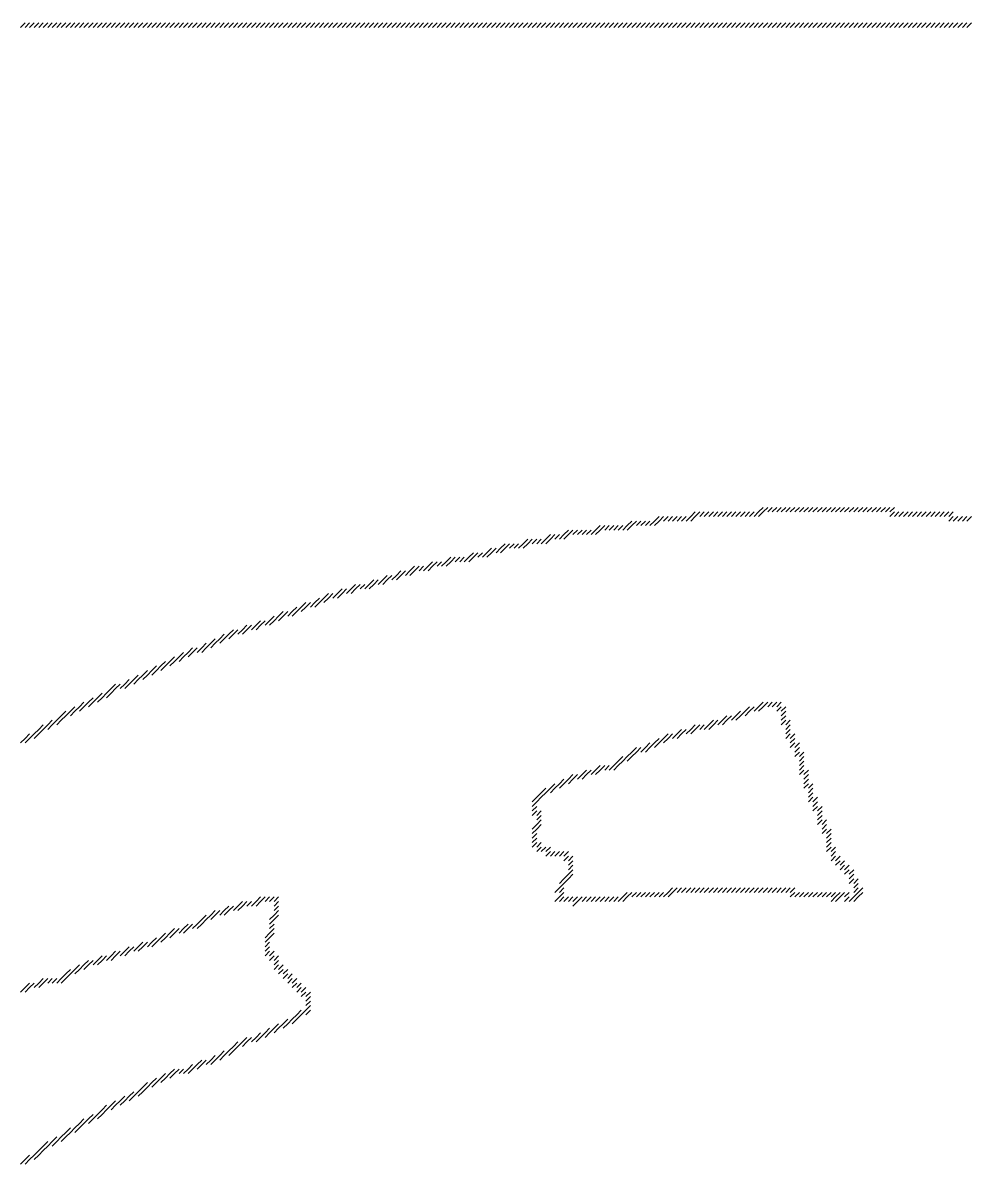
# Model space of a CAD drawing. Header units: metres. Extents: x 5 to 1923, y 5 to 1083.
# Drawn here: x 754.5 to 963.5, y 831 to 1083 of the extents above; entities that cross this region are included whole.
import ezdxf

# ---------------------------------------------------------------- set-up
doc = ezdxf.new("R2010")
doc.units = ezdxf.units.M

msp = doc.modelspace()

# ---------------------------------------------------------------- linework, layer by layer
for p, q in [((754, 1082), (755, 1083)), ((755, 1082), (756, 1083)), ((756, 1082), (757, 1083)), ((757, 1082), (758, 1083)), ((758, 1082), (759, 1083)), ((759, 1082), (760, 1083)), ((760, 1082), (761, 1083)), ((761, 1082), (762, 1083)), ((762, 1082), (763, 1083)), ((763, 1082), (764, 1083)), ((764, 1082), (765, 1083)), ((765, 1082), (766, 1083)), ((766, 1082), (767, 1083)), ((767, 1082), (768, 1083)), ((768, 1082), (769, 1083)), ((769, 1082), (770, 1083)), ((770, 1082), (771, 1083)), ((771, 1082), (772, 1083)), ((772, 1082), (773, 1083)), ((773, 1082), (774, 1083)), ((774, 1082), (775, 1083)), ((775, 1082), (776, 1083)), ((776, 1082), (777, 1083)), ((777, 1082), (778, 1083)), ((778, 1082), (779, 1083)), ((779, 1082), (780, 1083)), ((780, 1082), (781, 1083)), ((781, 1082), (782, 1083)), ((782, 1082), (783, 1083)), ((783, 1082), (784, 1083)), ((784, 1082), (785, 1083)), ((785, 1082), (786, 1083)), ((786, 1082), (787, 1083)), ((787, 1082), (788, 1083)), ((788, 1082), (789, 1083)), ((789, 1082), (790, 1083)), ((790, 1082), (791, 1083)), ((791, 1082), (792, 1083)), ((792, 1082), (793, 1083)), ((793, 1082), (794, 1083)), ((794, 1082), (795, 1083)), ((795, 1082), (796, 1083)), ((796, 1082), (797, 1083)), ((797, 1082), (798, 1083)), ((798, 1082), (799, 1083)), ((799, 1082), (800, 1083)), ((800, 1082), (801, 1083)), ((801, 1082), (802, 1083)), ((802, 1082), (803, 1083)), ((803, 1082), (804, 1083)), ((804, 1082), (805, 1083)), ((805, 1082), (806, 1083)), ((806, 1082), (807, 1083)), ((807, 1082), (808, 1083)), ((808, 1082), (809, 1083)), ((809, 1082), (810, 1083)), ((810, 1082), (811, 1083)), ((811, 1082), (812, 1083)), ((812, 1082), (813, 1083)), ((813, 1082), (814, 1083)), ((814, 1082), (815, 1083)), ((815, 1082), (816, 1083)), ((816, 1082), (817, 1083)), ((817, 1082), (818, 1083)), ((818, 1082), (819, 1083)), ((819, 1082), (820, 1083)), ((820, 1082), (821, 1083)), ((821, 1082), (822, 1083)), ((822, 1082), (823, 1083)), ((823, 1082), (824, 1083)), ((824, 1082), (825, 1083)), ((825, 1082), (826, 1083)), ((826, 1082), (827, 1083)), ((827, 1082), (828, 1083)), ((828, 1082), (829, 1083)), ((829, 1082), (830, 1083)), ((830, 1082), (831, 1083)), ((831, 1082), (832, 1083)), ((832, 1082), (833, 1083)), ((833, 1082), (834, 1083)), ((834, 1082), (835, 1083)), ((835, 1082), (836, 1083)), ((836, 1082), (837, 1083)), ((837, 1082), (838, 1083)), ((838, 1082), (839, 1083)), ((839, 1082), (840, 1083)), ((840, 1082), (841, 1083)), ((841, 1082), (842, 1083)), ((842, 1082), (843, 1083)), ((843, 1082), (844, 1083)), ((844, 1082), (845, 1083)), ((845, 1082), (846, 1083)), ((846, 1082), (847, 1083)), ((847, 1082), (848, 1083)), ((848, 1082), (849, 1083)), ((849, 1082), (850, 1083)), ((850, 1082), (851, 1083)), ((851, 1082), (852, 1083)), ((852, 1082), (853, 1083)), ((853, 1082), (854, 1083)), ((854, 1082), (855, 1083)), ((855, 1082), (856, 1083)), ((856, 1082), (857, 1083)), ((857, 1082), (858, 1083)), ((858, 1082), (859, 1083)), ((859, 1082), (860, 1083)), ((860, 1082), (861, 1083)), ((861, 1082), (862, 1083)), ((862, 1082), (863, 1083)), ((863, 1082), (864, 1083)), ((864, 1082), (865, 1083)), ((865, 1082), (866, 1083)), ((866, 1082), (867, 1083)), ((867, 1082), (868, 1083)), ((868, 1082), (869, 1083)), ((869, 1082), (870, 1083)), ((870, 1082), (871, 1083)), ((871, 1082), (872, 1083)), ((872, 1082), (873, 1083)), ((873, 1082), (874, 1083)), ((874, 1082), (875, 1083)), ((875, 1082), (876, 1083)), ((876, 1082), (877, 1083)), ((877, 1082), (878, 1083)), ((878, 1082), (879, 1083)), ((879, 1082), (880, 1083)), ((880, 1082), (881, 1083)), ((881, 1082), (882, 1083)), ((882, 1082), (883, 1083)), ((883, 1082), (884, 1083)), ((884, 1082), (885, 1083)), ((885, 1082), (886, 1083)), ((886, 1082), (887, 1083)), ((887, 1082), (888, 1083)), ((888, 1082), (889, 1083)), ((889, 1082), (890, 1083)), ((890, 1082), (891, 1083)), ((891, 1082), (892, 1083)), ((892, 1082), (893, 1083)), ((893, 1082), (894, 1083)), ((894, 1082), (895, 1083)), ((895, 1082), (896, 1083)), ((896, 1082), (897, 1083)), ((897, 1082), (898, 1083)), ((898, 1082), (899, 1083)), ((899, 1082), (900, 1083)), ((900, 1082), (901, 1083)), ((901, 1082), (902, 1083)), ((902, 1082), (903, 1083)), ((903, 1082), (904, 1083)), ((904, 1082), (905, 1083)), ((905, 1082), (906, 1083)), ((906, 1082), (907, 1083)), ((907, 1082), (908, 1083)), ((908, 1082), (909, 1083)), ((909, 1082), (910, 1083)), ((910, 1082), (911, 1083)), ((911, 1082), (912, 1083)), ((912, 1082), (913, 1083)), ((913, 1082), (914, 1083)), ((914, 1082), (915, 1083)), ((915, 1082), (916, 1083)), ((916, 1082), (917, 1083)), ((917, 1082), (918, 1083)), ((918, 1082), (919, 1083)), ((919, 1082), (920, 1083)), ((920, 1082), (921, 1083)), ((921, 1082), (922, 1083)), ((922, 1082), (923, 1083)), ((923, 1082), (924, 1083)), ((924, 1082), (925, 1083)), ((925, 1082), (926, 1083)), ((926, 1082), (927, 1083)), ((927, 1082), (928, 1083)), ((928, 1082), (929, 1083)), ((929, 1082), (930, 1083)), ((930, 1082), (931, 1083)), ((931, 1082), (932, 1083)), ((932, 1082), (933, 1083)), ((933, 1082), (934, 1083)), ((934, 1082), (935, 1083)), ((935, 1082), (936, 1083)), ((936, 1082), (937, 1083)), ((937, 1082), (938, 1083)), ((938, 1082), (939, 1083)), ((939, 1082), (940, 1083)), ((940, 1082), (941, 1083)), ((941, 1082), (942, 1083)), ((942, 1082), (943, 1083)), ((943, 1082), (944, 1083)), ((944, 1082), (945, 1083)), ((945, 1082), (946, 1083)), ((946, 1082), (947, 1083)), ((947, 1082), (948, 1083)), ((948, 1082), (949, 1083)), ((949, 1082), (950, 1083)), ((950, 1082), (951, 1083)), ((951, 1082), (952, 1083)), ((952, 1082), (953, 1083)), ((953, 1082), (954, 1083)), ((954, 1082), (955, 1083)), ((955, 1082), (956, 1083)), ((956, 1082), (957, 1083)), ((957, 1082), (958, 1083)), ((958, 1082), (959, 1083)), ((959, 1082), (960, 1083)), ((960, 1082), (961, 1083)), ((961, 1082), (962, 1083)), ((962, 1082), (963, 1083)), ((963, 1082), (964, 1083)), ((917, 975), (918, 976)), ((918, 975), (919, 976)), ((919, 975), (920, 976)), ((920, 975), (921, 976)), ((921, 975), (922, 976)), ((922, 975), (923, 976)), ((923, 975), (924, 976)), ((924, 975), (925, 976)), ((925, 975), (926, 976)), ((926, 975), (927, 976)), ((927, 975), (928, 976)), ((928, 975), (929, 976)), ((929, 975), (930, 976)), ((930, 975), (931, 976)), ((931, 975), (932, 976)), ((932, 975), (933, 976)), ((933, 975), (934, 976)), ((934, 975), (935, 976)), ((935, 975), (936, 976)), ((936, 975), (937, 976)), ((937, 975), (938, 976)), ((938, 975), (939, 976)), ((939, 975), (940, 976)), ((940, 975), (941, 976)), ((941, 975), (942, 976)), ((942, 975), (943, 976)), ((943, 975), (944, 976)), ((944, 975), (945, 976)), ((945, 975), (946, 976)), ((946, 975), (947, 976)), ((888, 972), (889, 973)), ((889, 972), (890, 973)), ((890, 972), (891, 973)), ((891, 972), (892, 973)), ((892, 972), (893, 973)), ((893, 972), (894, 973)), ((894, 973), (895, 974)), ((894, 972), (895, 973)), ((895, 973), (896, 974)), ((896, 973), (897, 974)), ((897, 973), (898, 974)), ((898, 973), (899, 974)), ((899, 973), (900, 974)), ((900, 973), (901, 974)), ((901, 973), (902, 974)), ((902, 974), (903, 975)), ((902, 973), (903, 974)), ((903, 974), (904, 975)), ((904, 974), (905, 975)), ((905, 974), (906, 975)), ((906, 974), (907, 975)), ((907, 974), (908, 975)), ((908, 974), (909, 975)), ((909, 974), (910, 975)), ((910, 974), (911, 975)), ((911, 974), (912, 975)), ((912, 974), (913, 975)), ((913, 974), (914, 975)), ((914, 974), (915, 975)), ((915, 974), (916, 975)), ((916, 974), (917, 975)), ((917, 974), (918, 975)), ((946, 974), (947, 975)), ((947, 974), (948, 975)), ((948, 974), (949, 975)), ((949, 974), (950, 975)), ((950, 974), (951, 975)), ((951, 974), (952, 975)), ((952, 974), (953, 975)), ((953, 974), (954, 975)), ((954, 974), (955, 975)), ((955, 974), (956, 975)), ((956, 974), (957, 975)), ((957, 974), (958, 975)), ((958, 974), (959, 975)), ((959, 974), (960, 975)), ((959, 973), (960, 974)), ((960, 973), (961, 974)), ((961, 973), (962, 974)), ((962, 973), (963, 974)), ((963, 973), (964, 974)), ((874, 970), (875, 971)), ((875, 970), (876, 971)), ((876, 970), (877, 971)), ((877, 970), (878, 971)), ((878, 970), (879, 971)), ((879, 970), (880, 971)), ((880, 970), (881, 971)), ((881, 971), (882, 972)), ((881, 970), (882, 971)), ((882, 971), (883, 972)), ((883, 971), (884, 972)), ((884, 971), (885, 972)), ((885, 971), (886, 972)), ((886, 971), (887, 972)), ((887, 971), (888, 972)), ((888, 971), (889, 972)), ((860, 967), (861, 968)), ((861, 967), (862, 968)), ((862, 967), (863, 968)), ((863, 967), (864, 968)), ((864, 967), (865, 968)), ((865, 968), (866, 969)), ((865, 967), (866, 968)), ((866, 968), (867, 969)), ((867, 968), (868, 969)), ((868, 968), (869, 969)), ((869, 968), (870, 969)), ((870, 969), (871, 970)), ((870, 968), (871, 969)), ((871, 969), (872, 970)), ((872, 969), (873, 970)), ((873, 969), (874, 970)), ((874, 969), (875, 970)), ((853, 965), (854, 966)), ((854, 965), (855, 966)), ((855, 965), (856, 966)), ((856, 965), (857, 966)), ((857, 966), (858, 967)), ((857, 965), (858, 966)), ((858, 966), (859, 967)), ((859, 966), (860, 967)), ((860, 966), (861, 967)), ((840, 962), (841, 963)), ((841, 962), (842, 963)), ((842, 962), (843, 963)), ((843, 962), (844, 963)), ((844, 963), (845, 964)), ((844, 962), (845, 963)), ((845, 963), (846, 964)), ((846, 963), (847, 964)), ((847, 963), (848, 964)), ((848, 964), (849, 965)), ((848, 963), (849, 964)), ((849, 964), (850, 965)), ((850, 964), (851, 965)), ((851, 964), (852, 965)), ((852, 964), (853, 965)), ((853, 964), (854, 965)), ((834, 960), (835, 961)), ((835, 960), (836, 961)), ((836, 960), (837, 961)), ((837, 961), (838, 962)), ((837, 960), (838, 961)), ((838, 961), (839, 962)), ((839, 961), (840, 962)), ((840, 961), (841, 962)), ((824, 957), (825, 958)), ((825, 957), (826, 958)), ((826, 957), (827, 958)), ((827, 958), (828, 959)), ((827, 957), (828, 958)), ((828, 958), (829, 959)), ((829, 958), (830, 959)), ((830, 958), (831, 959)), ((831, 959), (832, 960)), ((831, 958), (832, 959)), ((832, 959), (833, 960)), ((833, 959), (834, 960)), ((834, 959), (835, 960)), ((819, 955), (820, 956)), ((820, 955), (821, 956)), ((821, 956), (822, 957)), ((821, 955), (822, 956)), ((822, 956), (823, 957)), ((823, 956), (824, 957)), ((824, 956), (825, 957)), ((811, 952), (812, 953)), ((812, 952), (813, 953)), ((813, 952), (814, 953)), ((814, 953), (815, 954)), ((814, 952), (815, 953)), ((815, 953), (816, 954)), ((816, 954), (817, 955)), ((816, 953), (817, 954)), ((817, 954), (818, 955)), ((818, 954), (819, 955)), ((819, 954), (820, 955)), ((806, 950), (807, 951)), ((807, 950), (808, 951)), ((808, 950), (809, 951)), ((809, 951), (810, 952)), ((809, 950), (810, 951)), ((810, 951), (811, 952)), ((811, 951), (812, 952)), ((798, 947), (799, 948)), ((799, 947), (800, 948)), ((800, 948), (801, 949)), ((800, 947), (801, 948)), ((801, 948), (802, 949)), ((802, 948), (803, 949)), ((803, 949), (804, 950)), ((803, 948), (804, 949)), ((804, 949), (805, 950)), ((805, 949), (806, 950)), ((806, 949), (807, 950)), ((791, 944), (792, 945)), ((792, 944), (793, 945)), ((793, 944), (794, 945)), ((794, 945), (795, 946)), ((794, 944), (795, 945)), ((795, 945), (796, 946)), ((796, 946), (797, 947)), ((796, 945), (797, 946)), ((797, 946), (798, 947)), ((798, 946), (799, 947)), ((787, 942), (788, 943)), ((788, 942), (789, 943)), ((789, 943), (790, 944)), ((789, 942), (790, 943)), ((790, 943), (791, 944)), ((791, 943), (792, 944)), ((781, 939), (782, 940)), ((782, 939), (783, 940)), ((783, 940), (784, 941)), ((783, 939), (784, 940)), ((784, 940), (785, 941)), ((785, 941), (786, 942)), ((785, 940), (786, 941)), ((786, 941), (787, 942)), ((787, 941), (788, 942)), ((777, 937), (778, 938)), ((778, 937), (779, 938)), ((779, 938), (780, 939)), ((779, 937), (780, 938)), ((780, 938), (781, 939)), ((781, 938), (782, 939)), ((771, 934), (772, 935)), ((772, 934), (773, 935)), ((773, 935), (774, 936)), ((773, 934), (774, 935)), ((774, 936), (775, 937)), ((774, 935), (775, 936)), ((775, 936), (776, 937)), ((776, 936), (777, 937)), ((777, 936), (778, 937)), ((767, 932), (768, 933)), ((768, 932), (769, 933)), ((769, 933), (770, 934)), ((769, 932), (770, 933)), ((770, 933), (771, 934)), ((771, 933), (772, 934)), ((917, 932), (918, 933)), ((918, 932), (919, 933)), ((919, 932), (920, 933)), ((920, 932), (921, 933)), ((921, 932), (922, 933)), ((762, 929), (763, 930)), ((763, 930), (764, 931)), ((763, 929), (764, 930)), ((764, 930), (765, 931)), ((765, 931), (766, 932)), ((765, 930), (766, 931)), ((766, 931), (767, 932)), ((767, 931), (768, 932)), ((909, 929), (910, 930)), ((910, 929), (911, 930)), ((911, 929), (912, 930)), ((912, 930), (913, 931)), ((912, 929), (913, 930)), ((913, 930), (914, 931)), ((914, 931), (915, 932)), ((914, 930), (915, 931)), ((915, 931), (916, 932)), ((916, 931), (917, 932)), ((917, 931), (918, 932)), ((921, 931), (922, 932)), ((922, 931), (923, 932)), ((922, 930), (923, 931)), ((922, 929), (923, 930)), ((758, 927), (759, 928)), ((759, 927), (760, 928)), ((760, 928), (761, 929)), ((760, 927), (761, 928)), ((761, 928), (762, 929)), ((762, 928), (763, 929)), ((902, 927), (903, 928)), ((903, 927), (904, 928)), ((904, 927), (905, 928)), ((905, 927), (906, 928)), ((906, 928), (907, 929)), ((906, 927), (907, 928)), ((907, 928), (908, 929)), ((908, 928), (909, 929)), ((909, 928), (910, 929)), ((922, 928), (923, 929)), ((923, 928), (924, 929)), ((923, 927), (924, 928)), ((754, 924), (755, 925)), ((755, 925), (756, 926)), ((755, 924), (756, 925)), ((756, 925), (757, 926)), ((757, 926), (758, 927)), ((757, 925), (758, 926)), ((758, 926), (759, 927)), ((894, 924), (895, 925)), ((895, 924), (896, 925)), ((896, 925), (897, 926)), ((896, 924), (897, 925)), ((897, 925), (898, 926)), ((898, 925), (899, 926)), ((899, 926), (900, 927)), ((899, 925), (900, 926)), ((900, 926), (901, 927)), ((901, 926), (902, 927)), ((902, 926), (903, 927)), ((923, 926), (924, 927)), ((923, 925), (924, 926)), ((924, 925), (925, 926)), ((924, 924), (925, 925)), ((889, 922), (890, 923)), ((890, 922), (891, 923)), ((891, 922), (892, 923)), ((892, 923), (893, 924)), ((892, 922), (893, 923)), ((893, 923), (894, 924)), ((894, 923), (895, 924)), ((924, 923), (925, 924)), ((925, 923), (926, 924)), ((925, 922), (926, 923)), ((885, 919), (886, 920)), ((886, 920), (887, 921)), ((886, 919), (887, 920)), ((887, 920), (888, 921)), ((888, 921), (889, 922)), ((888, 920), (889, 921)), ((889, 921), (890, 922)), ((925, 921), (926, 922)), ((926, 921), (927, 922)), ((926, 920), (927, 921)), ((926, 919), (927, 920)), ((878, 917), (879, 918)), ((879, 917), (880, 918)), ((880, 917), (881, 918)), ((881, 918), (882, 919)), ((881, 917), (882, 918)), ((882, 918), (883, 919)), ((883, 918), (884, 919)), ((884, 918), (885, 919)), ((885, 918), (886, 919)), ((926, 918), (927, 919)), ((926, 917), (927, 918)), ((927, 917), (928, 918)), ((871, 914), (872, 915)), ((872, 914), (873, 915)), ((873, 915), (874, 916)), ((873, 914), (874, 915)), ((874, 915), (875, 916)), ((875, 916), (876, 917)), ((875, 915), (876, 916)), ((876, 916), (877, 917)), ((877, 916), (878, 917)), ((878, 916), (879, 917)), ((927, 916), (928, 917)), ((927, 915), (928, 916)), ((927, 914), (928, 915)), ((928, 914), (929, 915)), ((868, 912), (869, 913)), ((869, 913), (870, 914)), ((869, 912), (870, 913)), ((870, 913), (871, 914)), ((871, 913), (872, 914)), ((928, 913), (929, 914)), ((928, 912), (929, 913)), ((867, 911), (868, 912)), ((867, 910), (868, 911)), ((867, 909), (868, 910)), ((868, 911), (869, 912)), ((928, 911), (929, 912)), ((929, 911), (930, 912)), ((929, 910), (930, 911)), ((929, 909), (930, 910)), ((930, 909), (931, 910)), ((867, 908), (868, 909)), ((868, 908), (869, 909)), ((868, 907), (869, 908)), ((930, 908), (931, 909)), ((930, 907), (931, 908)), ((867, 905), (868, 906)), ((867, 904), (868, 905)), ((868, 906), (869, 907)), ((868, 905), (869, 906)), ((930, 906), (931, 907)), ((931, 906), (932, 907)), ((931, 905), (932, 906)), ((931, 904), (932, 905)), ((932, 904), (933, 905)), ((867, 903), (868, 904)), ((867, 902), (868, 903)), ((932, 903), (933, 904)), ((932, 902), (933, 903)), ((867, 901), (868, 902)), ((868, 901), (869, 902)), ((868, 900), (869, 901)), ((869, 900), (870, 901)), ((870, 900), (871, 901)), ((870, 899), (871, 900)), ((871, 899), (872, 900)), ((872, 899), (873, 900)), ((873, 899), (874, 900)), ((874, 899), (875, 900)), ((932, 901), (933, 902)), ((932, 900), (933, 901)), ((933, 900), (934, 901)), ((933, 899), (934, 900)), ((874, 898), (875, 899)), ((875, 898), (876, 899)), ((875, 897), (876, 898)), ((933, 898), (934, 899)), ((934, 898), (935, 899)), ((934, 897), (935, 898)), ((935, 897), (936, 898)), ((874, 894), (875, 895)), ((875, 896), (876, 897)), ((875, 895), (876, 896)), ((875, 894), (876, 895)), ((935, 896), (936, 897)), ((936, 896), (937, 897)), ((936, 895), (937, 896)), ((937, 895), (938, 896)), ((937, 894), (938, 895)), ((873, 893), (874, 894)), ((873, 892), (874, 893)), ((874, 893), (875, 894)), ((937, 893), (938, 894)), ((938, 893), (939, 894)), ((938, 892), (939, 893)), ((806, 889), (807, 890)), ((807, 889), (808, 890)), ((808, 889), (809, 890)), ((809, 889), (810, 890)), ((810, 889), (811, 890)), ((872, 891), (873, 892)), ((872, 889), (873, 890)), ((873, 891), (874, 892)), ((873, 890), (874, 891)), ((873, 889), (874, 890)), ((874, 889), (875, 890)), ((875, 889), (876, 890)), ((876, 889), (877, 890)), ((877, 889), (878, 890)), ((878, 889), (879, 890)), ((879, 889), (880, 890)), ((880, 889), (881, 890)), ((881, 889), (882, 890)), ((882, 889), (883, 890)), ((883, 889), (884, 890)), ((884, 889), (885, 890)), ((885, 889), (886, 890)), ((886, 889), (887, 890)), ((887, 890), (888, 891)), ((887, 889), (888, 890)), ((888, 890), (889, 891)), ((889, 890), (890, 891)), ((890, 890), (891, 891)), ((891, 890), (892, 891)), ((892, 890), (893, 891)), ((893, 890), (894, 891)), ((894, 890), (895, 891)), ((895, 890), (896, 891)), ((896, 890), (897, 891)), ((897, 891), (898, 892)), ((897, 890), (898, 891)), ((898, 891), (899, 892)), ((899, 891), (900, 892)), ((900, 891), (901, 892)), ((901, 891), (902, 892)), ((902, 891), (903, 892)), ((903, 891), (904, 892)), ((904, 891), (905, 892)), ((905, 891), (906, 892)), ((906, 891), (907, 892)), ((907, 891), (908, 892)), ((908, 891), (909, 892)), ((909, 891), (910, 892)), ((910, 891), (911, 892)), ((911, 891), (912, 892)), ((912, 891), (913, 892)), ((913, 891), (914, 892)), ((914, 891), (915, 892)), ((915, 891), (916, 892)), ((916, 891), (917, 892)), ((917, 891), (918, 892)), ((918, 891), (919, 892)), ((919, 891), (920, 892)), ((920, 891), (921, 892)), ((921, 891), (922, 892)), ((922, 891), (923, 892)), ((923, 891), (924, 892)), ((924, 891), (925, 892)), ((924, 890), (925, 891)), ((925, 890), (926, 891)), ((926, 890), (927, 891)), ((927, 890), (928, 891)), ((928, 890), (929, 891)), ((929, 890), (930, 891)), ((930, 890), (931, 891)), ((931, 890), (932, 891)), ((932, 890), (933, 891)), ((933, 890), (934, 891)), ((933, 889), (934, 890)), ((934, 890), (935, 891)), ((934, 889), (935, 890)), ((935, 890), (936, 891)), ((936, 890), (937, 891)), ((936, 889), (937, 890)), ((937, 889), (938, 890)), ((938, 891), (939, 892)), ((938, 890), (939, 891)), ((938, 889), (939, 890)), ((939, 891), (940, 892)), ((939, 890), (940, 891)), ((799, 887), (800, 888)), ((800, 887), (801, 888)), ((801, 887), (802, 888)), ((802, 888), (803, 889)), ((802, 887), (803, 888)), ((803, 888), (804, 889)), ((804, 888), (805, 889)), ((805, 888), (806, 889)), ((806, 888), (807, 889)), ((810, 888), (811, 889)), ((810, 887), (811, 888)), ((876, 888), (877, 889)), ((793, 884), (794, 885)), ((794, 885), (795, 886)), ((794, 884), (795, 885)), ((795, 885), (796, 886)), ((796, 886), (797, 887)), ((796, 885), (797, 886)), ((797, 886), (798, 887)), ((798, 886), (799, 887)), ((799, 886), (800, 887)), ((809, 885), (810, 886)), ((809, 884), (810, 885)), ((810, 886), (811, 887)), ((810, 885), (811, 886)), ((785, 881), (786, 882)), ((786, 881), (787, 882)), ((787, 882), (788, 883)), ((787, 881), (788, 882)), ((788, 882), (789, 883)), ((789, 882), (790, 883)), ((790, 883), (791, 884)), ((790, 882), (791, 883)), ((791, 883), (792, 884)), ((792, 883), (793, 884)), ((793, 883), (794, 884)), ((808, 881), (809, 882)), ((809, 883), (810, 884)), ((809, 882), (810, 883)), ((809, 881), (810, 882)), ((780, 879), (781, 880)), ((781, 879), (782, 880)), ((782, 879), (783, 880)), ((783, 880), (784, 881)), ((783, 879), (784, 880)), ((784, 880), (785, 881)), ((785, 880), (786, 881)), ((808, 880), (809, 881)), ((808, 879), (809, 880)), ((771, 876), (772, 877)), ((772, 876), (773, 877)), ((773, 876), (774, 877)), ((774, 877), (775, 878)), ((774, 876), (775, 877)), ((775, 877), (776, 878)), ((776, 877), (777, 878)), ((777, 878), (778, 879)), ((777, 877), (778, 878)), ((778, 878), (779, 879)), ((779, 878), (780, 879)), ((780, 878), (781, 879)), ((808, 878), (809, 879)), ((808, 877), (809, 878)), ((809, 877), (810, 878)), ((809, 876), (810, 877)), ((810, 876), (811, 877)), ((766, 874), (767, 875)), ((767, 874), (768, 875)), ((768, 875), (769, 876)), ((768, 874), (769, 875)), ((769, 875), (770, 876)), ((770, 875), (771, 876)), ((771, 875), (772, 876)), ((810, 875), (811, 876)), ((810, 874), (811, 875)), ((811, 874), (812, 875)), ((758, 871), (759, 872)), ((759, 871), (760, 872)), ((760, 871), (761, 872)), ((761, 871), (762, 872)), ((762, 871), (763, 872)), ((763, 872), (764, 873)), ((763, 871), (764, 872)), ((764, 873), (765, 874)), ((764, 872), (765, 873)), ((765, 873), (766, 874)), ((766, 873), (767, 874)), ((811, 873), (812, 874)), ((812, 873), (813, 874)), ((812, 872), (813, 873)), ((813, 872), (814, 873)), ((813, 871), (814, 872)), ((814, 871), (815, 872)), ((754, 869), (755, 870)), ((755, 870), (756, 871)), ((755, 869), (756, 870)), ((756, 870), (757, 871)), ((757, 870), (758, 871)), ((758, 870), (759, 871)), ((814, 870), (815, 871)), ((815, 870), (816, 871)), ((815, 869), (816, 870)), ((816, 869), (817, 870)), ((816, 868), (817, 869)), ((817, 868), (818, 869)), ((817, 867), (818, 868)), ((817, 866), (818, 867)), ((815, 864), (816, 865)), ((816, 864), (817, 865)), ((817, 865), (818, 866)), ((817, 864), (818, 865)), ((810, 861), (811, 862)), ((811, 861), (812, 862)), ((812, 862), (813, 863)), ((812, 861), (813, 862)), ((813, 862), (814, 863)), ((814, 863), (815, 864)), ((814, 862), (815, 863)), ((815, 863), (816, 864)), ((806, 859), (807, 860)), ((807, 859), (808, 860)), ((808, 860), (809, 861)), ((808, 859), (809, 860)), ((809, 860), (810, 861)), ((810, 860), (811, 861)), ((800, 856), (801, 857)), ((801, 857), (802, 858)), ((801, 856), (802, 857)), ((802, 857), (803, 858)), ((803, 858), (804, 859)), ((803, 857), (804, 858)), ((804, 858), (805, 859)), ((805, 858), (806, 859)), ((806, 858), (807, 859)), ((796, 854), (797, 855)), ((797, 854), (798, 855)), ((798, 855), (799, 856)), ((798, 854), (799, 855)), ((799, 855), (800, 856)), ((800, 855), (801, 856)), ((787, 851), (788, 852)), ((788, 851), (789, 852)), ((789, 851), (790, 852)), ((790, 851), (791, 852)), ((791, 852), (792, 853)), ((791, 851), (792, 852)), ((792, 852), (793, 853)), ((793, 853), (794, 854)), ((793, 852), (794, 853)), ((794, 853), (795, 854)), ((795, 853), (796, 854)), ((796, 853), (797, 854)), ((783, 849), (784, 850)), ((784, 849), (785, 850)), ((785, 850), (786, 851)), ((785, 849), (786, 850)), ((786, 850), (787, 851)), ((787, 850), (788, 851)), ((778, 846), (779, 847)), ((779, 846), (780, 847)), ((780, 847), (781, 848)), ((780, 846), (781, 847)), ((781, 848), (782, 849)), ((781, 847), (782, 848)), ((782, 848), (783, 849)), ((783, 848), (784, 849)), ((774, 844), (775, 845)), ((775, 844), (776, 845)), ((776, 845), (777, 846)), ((776, 844), (777, 845)), ((777, 845), (778, 846)), ((778, 845), (779, 846)), ((769, 841), (770, 842)), ((770, 841), (771, 842)), ((771, 842), (772, 843)), ((771, 841), (772, 842)), ((772, 843), (773, 844)), ((772, 842), (773, 843)), ((773, 843), (774, 844)), ((774, 843), (775, 844)), ((766, 839), (767, 840)), ((767, 840), (768, 841)), ((767, 839), (768, 840)), ((768, 840), (769, 841)), ((769, 840), (770, 841)), ((761, 836), (762, 837)), ((762, 836), (763, 837)), ((763, 837), (764, 838)), ((763, 836), (764, 837)), ((764, 838), (765, 839)), ((764, 837), (765, 838)), ((765, 838), (766, 839)), ((766, 838), (767, 839)), ((758, 834), (759, 835)), ((759, 835), (760, 836)), ((759, 834), (760, 835)), ((760, 835), (761, 836)), ((761, 835), (762, 836)), ((754, 831), (755, 832)), ((755, 832), (756, 833)), ((755, 831), (756, 832)), ((756, 832), (757, 833)), ((757, 833), (758, 834)), ((757, 832), (758, 833)), ((758, 833), (759, 834))]:
    msp.add_line(p, q)

doc.saveas('drawing.dxf')
